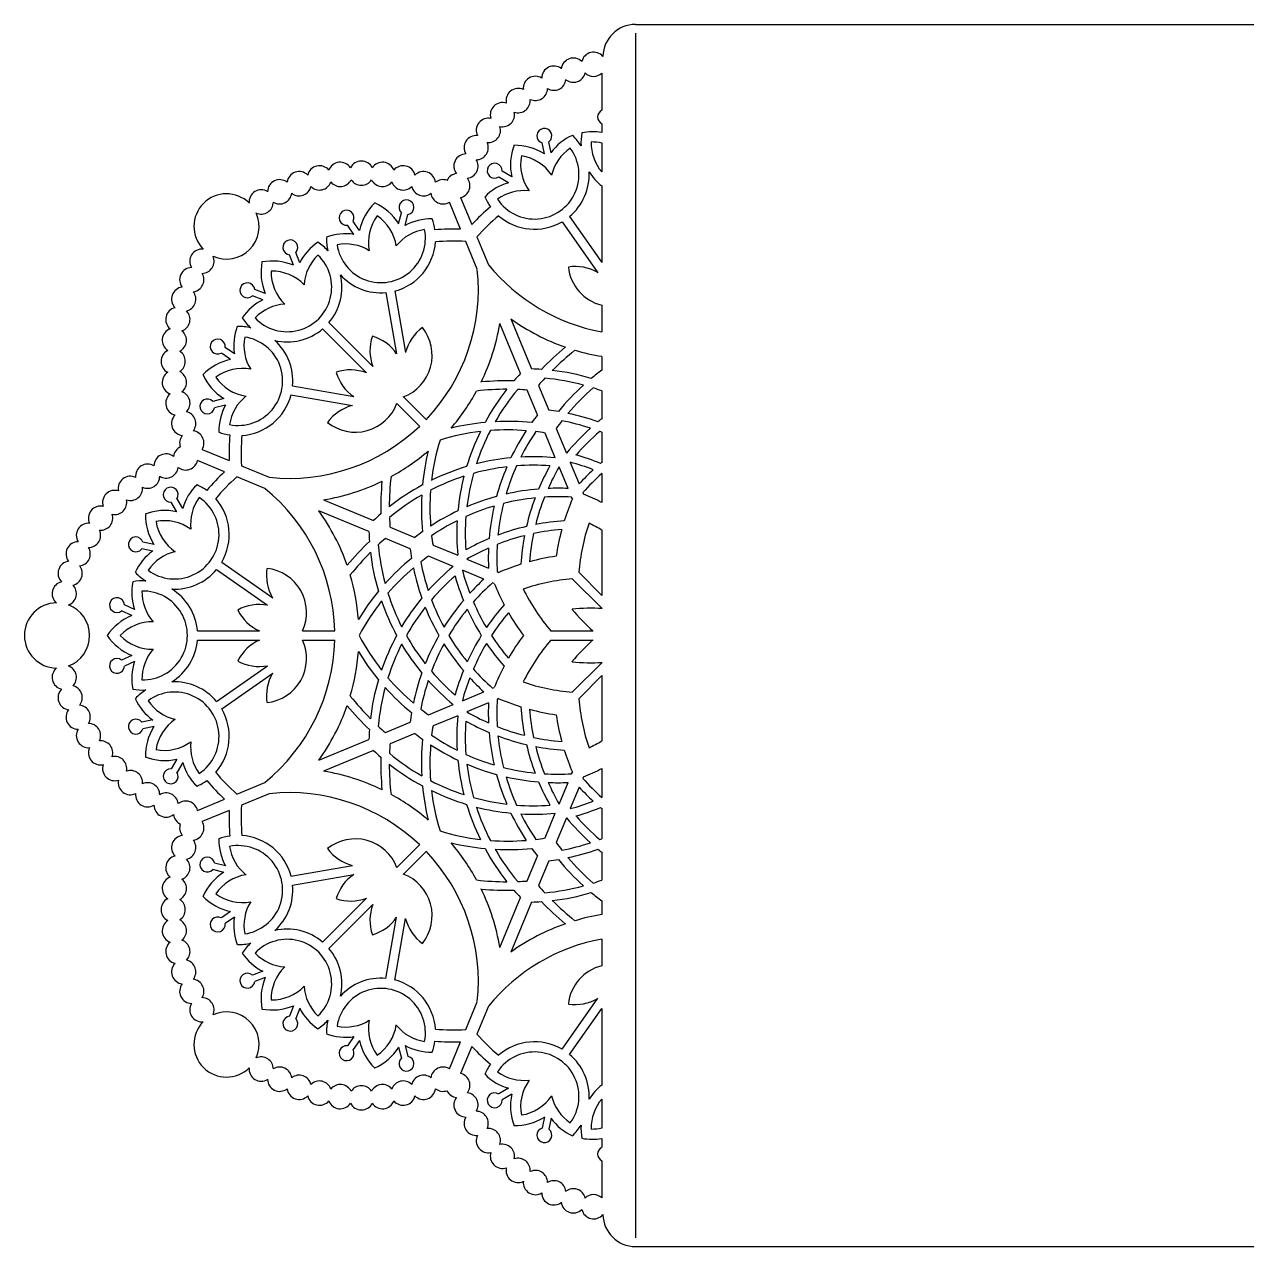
# Model space of a CAD drawing. Extents: x 41 to 331, y -141 to 4.
# Drawn here: x 40.6 to 185.6, y -140.9 to 4.1 of the extents above; entities that cross this region are included whole.
import ezdxf

# ---------------------------------------------------------------- set-up
doc = ezdxf.new("R2010")
doc.units = 0
doc.layers.get('0').update_dxf_attribs({"linetype": 'CONTINUOUS'})

msp = doc.modelspace()

# ---------------------------------------------------------------- linework, layer by layer
for p, q in [((113.1, 4.15), (258.1, 4.15)), ((113.1, 3.11), (113.1, -139.82)), ((109.1, -1.64), (109.1, -6.04)), ((109.1, -7.63), (109.1, -8.69)), ((102.28, -11.22), (102.04, -9.92)), ((103.07, -11.08), (102.83, -9.77)), ((109.1, -9.92), (109.1, -13.35)), ((98.02, -14.63), (96.87, -13.96)), ((98.42, -13.93), (97.28, -13.26)), ((109.1, -15.01), (109.1, -24.09)), ((92.35, -20.14), (91.02, -16.93)), ((92.34, -16.38), (93.67, -19.59)), ((84.99, -19.5), (85.33, -18.21)), ((85.77, -19.7), (86.1, -18.42)), ((105.27, -18.64), (109.1, -24.09)), ((79.68, -20.77), (78.93, -19.67)), ((80.35, -20.31), (79.59, -19.22)), ((104.38, -19.26), (108.63, -25.31)), ((94.32, -24.91), (92.95, -21.61)), ((94.28, -21.06), (95.65, -24.36)), ((72.5, -24.43), (72.04, -23.18)), ((73.26, -24.15), (72.79, -22.9)), ((69.17, -27.76), (67.92, -27.3)), ((84.54, -27.48), (85.81, -34.76)), ((68.89, -28.52), (67.64, -28.05)), ((83.48, -27.67), (84.75, -34.94)), ((109.1, -29.17), (109.1, -32.32)), ((76.72, -31.22), (81.93, -36.43)), ((99.45, -37.28), (96.99, -31.35)), ((98.32, -30.8), (100.77, -36.73)), ((75.96, -31.98), (81.17, -37.19)), ((65.51, -34.94), (64.41, -34.19)), ((65.05, -35.6), (63.96, -34.85)), ((109.1, -35.24), (109.1, -36.88)), ((72.41, -38.74), (79.68, -40.01)), ((101.58, -38.68), (102.8, -41.62)), ((64.24, -40.25), (62.95, -40.59)), ((72.22, -39.8), (79.5, -41.07)), ((85.55, -40.05), (88.25, -42.74)), ((101.47, -42.17), (100.25, -39.23)), ((109.1, -39.33), (109.1, -42.64)), ((64.44, -41.03), (63.16, -41.36)), ((84.79, -40.81), (87.48, -43.51)), ((103.58, -47.27), (102.37, -44.33)), ((103.69, -43.78), (104.91, -46.72)), ((109.1, -44.24), (109.1, -47.81)), ((61.67, -46.27), (64.88, -47.61)), ((64.33, -48.93), (61.12, -47.6)), ((105.36, -47.81), (106.42, -50.36)), ((66.35, -48.21), (69.65, -49.58)), ((105.09, -50.91), (104.03, -48.36)), ((109.1, -49.14), (109.1, -52.58)), ((69.1, -50.91), (65.8, -49.54)), ((59.37, -53.28), (58.7, -52.13)), ((105.61, -52.15), (105.52, -51.94)), ((106.85, -51.39), (106.93, -51.6)), ((58.67, -53.68), (58, -52.53)), ((81.47, -56.03), (75.54, -53.58)), ((76.09, -52.25), (82.02, -54.71)), ((83.97, -55.51), (86.91, -56.73)), ((109.1, -55.86), (109.1, -63.59)), ((55.97, -57.54), (54.66, -57.3)), ((86.36, -58.06), (83.42, -56.84)), ((89.07, -57.63), (92.01, -58.84)), ((55.82, -58.33), (54.51, -58.09)), ((91.46, -60.17), (88.52, -58.95)), ((93.1, -59.29), (95.65, -60.35)), ((63.38, -60.53), (69.43, -64.77)), ((64, -59.64), (70.05, -63.89)), ((95.1, -61.68), (92.55, -60.62)), ((96.68, -60.78), (96.89, -60.87)), ((106.36, -60.86), (109.1, -63.59)), ((96.34, -62.19), (96.13, -62.11)), ((105.6, -61.62), (109.15, -65.17)), ((53.67, -65.27), (52.46, -64.71)), ((53.33, -66), (52.12, -65.44)), ((61.12, -67.82), (68.48, -67.82)), ((73.6, -67.82), (77.42, -67.82)), ((103.03, -67.82), (108.06, -67.82)), ((61.12, -68.89), (68.48, -68.89)), ((73.6, -68.89), (77.42, -68.89)), ((103.03, -68.89), (108.06, -68.89)), ((53.33, -70.71), (52.12, -71.27)), ((53.67, -71.44), (52.46, -72)), ((63.38, -76.18), (69.43, -71.94)), ((105.6, -75.09), (109.15, -71.54)), ((64, -77.07), (70.05, -72.82)), ((106.36, -75.85), (109.1, -73.12)), ((109.1, -73.12), (109.1, -80.85)), ((92.55, -76.09), (95.1, -75.03)), ((96.13, -74.6), (96.34, -74.51)), ((88.52, -77.76), (91.46, -76.54)), ((95.65, -76.36), (93.1, -77.42)), ((96.89, -75.84), (96.68, -75.93)), ((92.01, -77.87), (89.07, -79.08)), ((55.82, -78.38), (54.51, -78.62)), ((55.97, -79.17), (54.66, -79.41)), ((83.42, -79.87), (86.36, -78.65)), ((75.54, -83.13), (81.47, -80.68)), ((86.91, -79.98), (83.97, -81.2)), ((82.02, -82), (76.09, -84.46)), ((58.67, -83.03), (58, -84.17)), ((59.37, -83.43), (58.7, -84.58)), ((105.52, -84.76), (105.61, -84.56)), ((106.93, -85.11), (106.85, -85.32)), ((109.1, -84.13), (109.1, -87.57)), ((65.8, -87.17), (69.1, -85.8)), ((104.03, -88.35), (105.09, -85.79)), ((106.42, -86.35), (105.36, -88.9)), ((61.12, -89.11), (64.33, -87.78)), ((69.65, -87.13), (66.35, -88.5)), ((64.88, -89.1), (61.67, -90.43)), ((102.37, -92.38), (103.58, -89.44)), ((109.1, -88.89), (109.1, -92.46)), ((104.91, -89.99), (103.69, -92.93)), ((84.79, -95.9), (87.48, -93.2)), ((85.55, -96.66), (88.25, -93.97)), ((109.1, -94.07), (109.1, -97.38)), ((64.44, -95.68), (63.16, -95.35)), ((72.22, -96.91), (79.5, -95.64)), ((100.25, -97.48), (101.47, -94.54)), ((102.8, -95.09), (101.58, -98.03)), ((64.24, -96.46), (62.95, -96.12)), ((72.41, -97.97), (79.68, -96.7)), ((75.96, -104.73), (81.17, -99.52)), ((96.99, -105.36), (99.45, -99.43)), ((100.77, -99.98), (98.32, -105.91)), ((109.1, -99.83), (109.1, -101.47)), ((65.05, -101.1), (63.96, -101.86)), ((76.72, -105.49), (81.93, -100.28)), ((65.51, -101.77), (64.41, -102.52)), ((83.48, -109.04), (84.75, -101.77)), ((84.54, -109.23), (85.81, -101.95)), ((109.1, -104.39), (109.1, -107.53)), ((68.89, -108.19), (67.64, -108.66)), ((69.17, -108.95), (67.92, -109.41)), ((104.38, -117.45), (108.63, -111.4)), ((72.5, -112.28), (72.04, -113.53)), ((73.26, -112.56), (72.79, -113.81)), ((92.95, -115.1), (94.32, -111.8)), ((95.65, -112.35), (94.28, -115.65)), ((105.27, -118.07), (109.1, -112.62)), ((109.1, -112.62), (109.1, -121.69)), ((79.68, -115.94), (78.93, -117.04)), ((80.35, -116.4), (79.59, -117.49)), ((84.99, -117.21), (85.33, -118.5)), ((85.77, -117.01), (86.1, -118.29)), ((91.02, -119.78), (92.35, -116.57)), ((93.67, -117.12), (92.34, -120.33)), ((98.02, -122.08), (96.87, -122.75)), ((98.42, -122.78), (97.28, -123.45)), ((109.1, -123.36), (109.1, -126.79)), ((102.28, -125.48), (102.04, -126.79)), ((103.07, -125.63), (102.83, -126.94)), ((109.1, -128.02), (109.1, -129.08)), ((109.1, -130.67), (109.1, -135.06)), ((113.1, -140.85), (258.1, -140.85))]:
    msp.add_line(p, q)
for centre, radius, start, end in [((113.1, 0.28), 3.87, 90, 179.0239), ((105.72, -1.28), 1.44, 45.5185, 173.0529), ((108.13, -0.58), 1.44, 40.0291, 166.6243), ((103.41, -2.23), 1.44, 51.9471, 179.4815), ((101.22, -3.44), 1.44, 58.3757, 185.91), ((103.41, -2.23), 1.44, 238.3757, 353.0529), ((105.72, -1.28), 1.44, 231.9471, 346.6243), ((108.13, -0.58), 1.44, 225.5185, 312.3615), ((99.17, -4.89), 1.44, 64.8043, 192.3386), ((101.22, -3.44), 1.44, 244.8043, 359.4815), ((97.31, -6.56), 1.44, 71.2328, 198.7672), ((99.17, -4.89), 1.44, 251.2328, 5.91), ((95.64, -8.43), 1.44, 77.6614, 205.1957), ((97.31, -6.56), 1.44, 257.6614, 12.3386), ((109.49, -6.83), 0.885, 116.4625, 243.5375), ((95.64, -8.43), 1.44, 264.09, 18.7672), ((102.29, -9.07), 0.885, 307.4905, 253.4068), ((107.95, -15.07), 6.48, 79.8128, 100.8204), ((94.19, -10.47), 1.44, 84.09, 211.6243), ((94.19, -10.47), 1.44, 270.5185, 25.1957), ((108.28, -14.92), 6.48, 114.2568, 143.5934), ((101.12, -13.67), 6.48, 31.6813, 45.8976), ((113.1, -9.92), 6.48, 169.1796, 183.0598), ((113.1, -9.92), 5.27, 178.675, 220.6061), ((107.95, -15.07), 5.27, 77.4433, 91.3251), ((92.98, -12.66), 1.44, 90.5185, 218.0529), ((101.12, -13.67), 5.27, 213.7521, 36.4022), ((104.74, -12.49), 6.48, 159.2568, 192.8505), ((98.78, -16.67), 6.48, 57.3039, 90.8976), ((104.74, -12.49), 5.27, 168.7521, 216.1983), ((98.78, -16.67), 5.27, 33.956, 81.4022), ((108.28, -14.92), 5.27, 123.7521, 166.9412), ((75.6, -14.06), 1.44, 39.09, 166.6243), ((78.07, -13.64), 1.44, 32.6614, 160.1957), ((80.57, -13.5), 1.44, 26.2328, 153.7672), ((83.07, -13.64), 1.44, 19.8043, 147.3386), ((85.53, -14.06), 1.44, 13.3757, 140.91), ((92.98, -12.66), 1.44, 276.9471, 31.6243), ((96.39, -13.21), 0.885, 356.7476, 302.6639), ((70.88, -15.71), 1.44, 51.9471, 179.4815), ((73.19, -14.75), 1.44, 45.5185, 173.0529), ((78.07, -13.64), 1.44, 219.09, 333.7672), ((80.57, -13.5), 1.44, 212.6614, 327.3386), ((83.07, -13.64), 1.44, 206.2328, 320.91), ((87.94, -14.75), 1.44, 6.9471, 134.4815), ((90.25, -15.71), 1.44, 70.8866, 128.0529), ((92.02, -14.98), 1.44, 96.9471, 154.1134), ((92.02, -14.98), 1.44, 283.055, 38.0529), ((101.12, -13.67), 6.48, 309.8526, 3.0598), ((113.1, -9.92), 6.48, 211.6813, 231.8571), ((68.69, -16.92), 1.44, 58.3757, 184.9709), ((70.88, -15.71), 1.44, 238.3757, 353.0529), ((73.19, -14.75), 1.44, 231.9471, 346.6243), ((75.6, -14.06), 1.44, 225.5185, 340.1957), ((85.53, -14.06), 1.44, 199.8043, 314.4815), ((87.94, -14.75), 1.44, 193.3757, 308.0529), ((90.25, -15.71), 1.44, 186.9471, 301.945), ((99.86, -20.84), 6.48, 106.561, 135.8976), ((99.86, -20.84), 5.27, 83.2131, 126.4023), ((64.57, -19.82), 3.87, 45.9761, 224.0239), ((68.69, -16.92), 1.44, 245.416, 359.4815), ((86.67, -21.69), 6.48, 134.1024, 167.6961), ((79.51, -22.94), 6.48, 32.1495, 65.7432), ((85.92, -17.55), 0.885, 282.3361, 228.2524), ((101.12, -13.67), 6.48, 204.2568, 216.1341), ((64.57, -19.82), 3.87, 245.5892, 24.4108), ((78.81, -18.79), 0.885, 331.5932, 277.5095), ((86.67, -21.69), 5.27, 143.5978, 191.044), ((79.51, -22.94), 5.27, 8.8017, 56.2479), ((113.1, -37.8), 26.62, 130.2706, 136.8419), ((113.1, -37.8), 25.19, 130.1425, 138.3306), ((101.12, -13.67), 6.48, 228.8904, 300.3018), ((82.9, -21.22), 5.27, 188.5978, 11.2479), ((88.85, -25.4), 5.27, 98.5977, 141.7869), ((88.85, -25.4), 6.48, 89.1024, 118.439), ((82.9, -21.22), 6.48, 8.8659, 20.7432), ((91.49, -46.75), 26.62, 88.1581, 94.7294), ((72.14, -22.3), 0.885, 317.4133, 263.3296), ((79.05, -27.04), 6.48, 124.1796, 153.5162), ((71.78, -27.04), 6.48, 41.9402, 55.8204), ((78.71, -27.17), 6.48, 81.4066, 110.7432), ((82.9, -21.22), 6.48, 179.1024, 193.3187), ((82.9, -21.22), 6.48, 284.6982, 356.1096), ((91.49, -46.75), 25.19, 86.6694, 94.8575), ((61.66, -23.95), 1.44, 85.0291, 211.6243), ((78.71, -27.17), 5.27, 58.0588, 101.2479), ((61.66, -23.95), 1.44, 270.5185, 24.584), ((71.78, -27.04), 5.27, 223.675, 46.325), ((75.14, -25.25), 6.48, 169.1796, 202.7733), ((69.99, -30.4), 6.48, 67.2267, 100.8204), ((79.05, -27.04), 5.27, 133.6749, 176.864), ((113.1, -10.23), 22.45, 219.0013, 259.7354), ((105.95, -29.84), 5.27, 59.428, 98.9042), ((110.37, -24.06), 5.27, 186.2541, 255.9742), ((60.45, -26.14), 1.44, 90.5185, 218.0529), ((60.45, -26.14), 1.44, 276.9471, 31.6243), ((75.14, -25.25), 5.27, 178.6749, 226.1212), ((69.99, -30.4), 5.27, 43.8789, 91.325), ((71.78, -27.04), 6.48, 319.7754, 13.3187), ((82.9, -21.22), 6.48, 221.9402, 275.1474), ((72, -27.26), 22.45, 316.3763, 5.9987), ((59.49, -28.45), 1.44, 96.9471, 224.4815), ((67.04, -27.4), 0.885, 6.6704, 312.5867), ((59.49, -28.45), 1.44, 283.3757, 38.0529), ((71.78, -34.31), 6.48, 116.4838, 145.8204), ((58.8, -30.86), 1.44, 103.3757, 230.91), ((58.8, -30.86), 1.44, 289.8043, 44.4815), ((71.78, -34.31), 5.27, 93.1359, 136.3251), ((71.91, -33.97), 6.48, 159.2568, 188.5934), ((65.96, -38.16), 6.48, 76.6813, 90.8976), ((71.78, -27.04), 6.48, 214.1796, 228.0598), ((83.7, -35.11), 5.27, 290.5116, 38.7459), ((90.92, -36.07), 5.27, 126.0958, 165.572), ((72, -27.26), 25.32, 334.1916, 350.7046), ((113.1, -10.23), 25.32, 234.2954, 250.8084), ((58.38, -33.33), 1.44, 109.8043, 237.3386), ((58.38, -33.33), 1.44, 296.2328, 50.91), ((63.53, -34.07), 0.885, 352.4905, 298.4068), ((65.96, -38.16), 5.27, 258.7521, 81.4022), ((71.91, -33.97), 5.27, 168.7521, 211.9412), ((71.78, -27.04), 6.48, 256.6813, 310.2246), ((65.96, -38.16), 6.48, 354.8526, 48.0598), ((86.86, -34.56), 5.27, 161.0998, 200.7545), ((80.4, -37.91), 5.27, 34.2736, 73.7499), ((58.24, -35.83), 1.44, 116.2328, 243.7672), ((58.24, -35.83), 1.44, 302.6614, 57.3386), ((125.76, -59.53), 32.94, 129.5976, 136.3357), ((125.76, -59.53), 31.93, 128.4363, 134.8938), ((113.1, -10.23), 25.32, 253.5285, 260.9115), ((66.43, -41.93), 6.48, 102.3039, 135.8976), ((58.38, -38.33), 1.44, 122.6614, 250.1957), ((58.38, -38.33), 1.44, 309.09, 63.7672), ((67.69, -34.76), 6.48, 204.2568, 237.8505), ((66.43, -41.93), 5.27, 78.956, 126.4022), ((67.69, -34.76), 5.27, 213.7521, 261.1983), ((79.3, -42.11), 5.27, 69.2455, 108.9002), ((82.65, -35.66), 5.27, 196.2501, 235.7264), ((119.51, -56.26), 27.62, 136.5808, 138.9978), ((100.01, -64.34), 27.62, 86.0022, 88.4192), ((100.01, -64.34), 27.62, 73.519, 83.3136), ((125.76, -59.53), 28.12, 126.3549, 129.5802), ((97.9, -71.07), 31.93, 90.1062, 96.5637), ((97.9, -71.07), 32.94, 88.6643, 95.4024), ((119.51, -56.26), 27.62, 141.6864, 151.481), ((125.76, -59.53), 31.93, 137.1889, 139.2335), ((100.01, -64.34), 26.61, 74.9219, 84.9816), ((125.76, -59.53), 28.12, 132.037, 140.8877), ((125.76, -59.53), 27.11, 130.7189, 139.7274), ((100.01, -64.34), 26.61, 70.0428, 72.3592), ((58.8, -40.79), 1.44, 129.09, 256.6243), ((58.8, -40.79), 1.44, 315.5185, 70.1957), ((62.29, -41.17), 0.885, 41.7476, 347.6639), ((70.14, -44.11), 5.27, 128.2131, 171.4023), ((65.96, -38.16), 6.48, 273.8904, 345.3018), ((72, -27.26), 25.32, 319.3313, 331.4715), ((119.51, -56.26), 26.61, 140.0184, 150.0781), ((97.9, -71.07), 31.93, 85.7665, 87.8111), ((59.49, -43.2), 1.44, 321.9471, 76.6243), ((70.14, -44.11), 6.48, 151.561, 180.8976), ((79.85, -38.96), 5.27, 231.2541, 339.4884), ((80.81, -46.17), 5.27, 104.428, 143.9042), ((99.42, -69.03), 27.62, 80.5631, 82.9632), ((99.42, -69.03), 27.62, 70.4852, 78.1742), ((59.49, -43.2), 1.44, 135.5185, 263.0529), ((97.9, -71.07), 28.12, 95.4198, 103.7651), ((97.9, -71.07), 28.12, 84.1123, 92.963), ((123.25, -59.16), 27.62, 142.0368, 144.4369), ((125.76, -59.53), 27.11, 142.1319, 144.4889), ((99.42, -69.03), 26.61, 71.7372, 79.2958), ((126.18, -64.34), 27.62, 128.2114, 129.4155), ((60.45, -45.51), 1.44, 141.9471, 199.1134), ((60.45, -45.51), 1.44, 328.055, 83.0529), ((65.96, -38.16), 6.48, 249.2568, 261.1341), ((91.49, -46.75), 26.62, 175.2706, 181.8419), ((91.49, -46.75), 25.19, 175.1425, 183.3306), ((72, -27.26), 22.45, 264.0013, 313.6237), ((97.9, -71.07), 27.11, 96.7953, 107.1435), ((119.51, -56.26), 27.62, 153.9815, 163.2762), ((119.51, -56.26), 26.61, 152.6408, 161.9008), ((97.9, -71.07), 27.11, 85.2726, 94.2811), ((123.25, -59.16), 27.62, 146.8258, 154.5148), ((123.25, -59.16), 26.61, 145.7042, 153.2628), ((97.9, -71.07), 27.11, 80.5111, 82.8681), ((126.18, -64.34), 27.62, 131.8386, 140.3592), ((126.18, -64.34), 26.61, 130.6474, 139.1925), ((99.42, -69.03), 26.61, 68.6737, 69.2533), ((59.72, -47.28), 1.44, 115.8866, 173.0529), ((115.81, -53.16), 27.11, 162.8565, 173.2047), ((57.4, -48.24), 1.44, 51.9471, 179.4815), ((59.72, -47.28), 1.44, 231.9471, 346.945), ((72, -27.26), 25.32, 298.5285, 310.6687), ((115.81, -53.16), 28.12, 166.2349, 174.5802), ((101, -74.76), 27.62, 95.5845, 104.2371), ((101, -74.76), 27.62, 84.6408, 93.1614), ((98.53, -73.52), 26.61, 68.9468, 75.1324), ((98.53, -73.52), 27.62, 67.8625, 74.2366), ((126.77, -69.03), 27.62, 129.8001, 130.2185), ((55.21, -49.45), 1.44, 58.3757, 185.91), ((57.4, -48.24), 1.44, 238.3757, 353.0529), ((82.54, -68.35), 26.62, 133.1581, 139.7294), ((101, -74.76), 27.62, 106.7238, 116.0185), ((119.51, -56.26), 26.61, 164.4484, 173.1635), ((101, -74.76), 26.61, 96.8365, 105.5516), ((123.25, -59.16), 27.62, 156.9379, 164.6874), ((123.25, -59.16), 26.61, 155.7467, 163.4578), ((101, -74.76), 26.61, 85.8075, 94.3526), ((127.05, -61.71), 27.62, 150.7634, 157.1375), ((127.05, -61.71), 26.61, 149.8676, 156.0532), ((126.77, -69.03), 27.62, 132.5624, 137.4706), ((126.77, -69.03), 26.61, 131.6303, 138.4839), ((53.17, -50.9), 1.44, 64.8043, 192.3386), ((53.17, -50.9), 1.44, 251.2328, 5.91), ((55.21, -49.45), 1.44, 244.8043, 359.4815), ((65.58, -55.12), 6.48, 134.1024, 163.439), ((58.41, -56.38), 6.48, 53.8659, 65.7432), ((82.54, -68.35), 25.19, 131.6694, 139.8575), ((72, -27.26), 25.32, 279.2954, 295.8084), ((115.81, -53.16), 32.94, 174.5976, 181.3357), ((115.81, -53.16), 31.93, 173.4363, 179.8938), ((101, -74.76), 27.62, 118.519, 128.3136), ((101, -74.76), 26.61, 108.0992, 117.3592), ((119.51, -56.26), 27.62, 165.7629, 174.4155), ((51.3, -52.57), 1.44, 71.2328, 198.7672), ((58.41, -56.38), 5.27, 233.5978, 56.2479), ((57.95, -51.65), 0.885, 327.3361, 273.2524), ((65.58, -55.12), 5.27, 143.5977, 186.7869), ((58.41, -56.38), 6.48, 329.6982, 41.1096), ((54.97, -68.35), 22.45, 1.3763, 50.9987), ((101, -74.76), 26.61, 119.9219, 129.9816), ((115.81, -53.16), 28.12, 177.037, 185.8877), ((115.81, -53.16), 27.11, 175.7189, 184.7274), ((103.9, -78.5), 27.62, 105.3126, 113.0621), ((103.9, -78.5), 26.61, 95.8658, 104.0694), ((103.9, -78.5), 27.62, 94.7815, 102.9006), ((127.05, -61.71), 27.62, 159.4813, 166.821), ((127.05, -61.71), 26.61, 158.4581, 165.7969), ((103.9, -78.5), 26.61, 86.5161, 93.4609), ((103.9, -78.5), 27.62, 87.5294, 92.4376), ((131.01, -62.98), 27.62, 156.9199, 162.6611), ((96.63, -77.22), 27.62, 63.1575, 68.0801), ((49.63, -54.43), 1.44, 77.6614, 205.1957), ((51.3, -52.57), 1.44, 257.6614, 12.3386), ((57.23, -60), 6.48, 77.1495, 110.7432), ((54.97, -68.35), 25.32, 19.1916, 35.7046), ((103.9, -78.5), 27.62, 115.4852, 123.1742), ((103.9, -78.5), 26.61, 106.5422, 114.2533), ((123.25, -59.16), 27.62, 167.0994, 175.2185), ((123.25, -59.16), 26.61, 165.9306, 174.1342), ((48.19, -56.47), 1.44, 84.09, 211.6243), ((49.63, -54.43), 1.44, 264.09, 18.7672), ((61.42, -54.04), 6.48, 179.1024, 212.6961), ((57.23, -60), 5.27, 53.8017, 101.2479), ((61.42, -54.04), 5.27, 188.5978, 236.044), ((101, -74.76), 27.62, 131.0022, 133.4192), ((115.81, -53.16), 31.93, 182.1889, 184.2335), ((103.9, -78.5), 26.61, 116.7372, 124.2958), ((119.51, -56.26), 27.62, 176.8386, 185.3592), ((119.51, -56.26), 26.61, 175.6474, 184.1925), ((106.45, -82.31), 27.62, 93.7452, 100.8614), ((131.01, -62.98), 24.74, 161.2816, 175.0836), ((96.63, -77.22), 24.74, 59.7337, 63.7184), ((48.19, -56.47), 1.44, 270.5185, 25.1957), ((109.08, -55.27), 27.62, 181.5808, 183.9978), ((103.9, -78.5), 27.62, 125.5631, 127.9632), ((115.81, -53.16), 27.11, 187.1319, 189.4889), ((106.45, -82.31), 26.61, 104.2031, 111.5419), ((106.45, -82.31), 27.62, 103.179, 110.5187), ((127.05, -61.71), 27.62, 169.1386, 176.2548), ((127.05, -61.71), 26.61, 168.1758, 175.4653), ((106.45, -82.31), 26.61, 94.5347, 101.8242), ((131.01, -62.98), 27.62, 164.8884, 171.6112), ((46.97, -58.67), 1.44, 90.5185, 218.0529), ((46.97, -58.67), 1.44, 276.9471, 31.6243), ((53.81, -57.55), 0.885, 16.5932, 322.5095), ((104.27, -81.02), 32.94, 133.6643, 140.4024), ((104.27, -81.02), 31.93, 130.7665, 132.8111), ((109.08, -55.27), 26.61, 185.0184, 195.0781), ((106.45, -82.31), 27.62, 112.8625, 119.2366), ((106.45, -82.31), 26.61, 113.9468, 120.1324), ((123.25, -59.16), 27.62, 177.5624, 182.4706), ((123.25, -59.16), 26.61, 176.5391, 183.4839), ((59.66, -63.54), 6.48, 126.4066, 155.7432), ((59.66, -63.54), 5.27, 103.0588, 146.2479), ((104.27, -81.02), 31.93, 135.1062, 141.5637), ((109.08, -55.27), 27.62, 186.6864, 196.481), ((104.27, -81.02), 28.12, 129.1123, 137.963), ((113.77, -54.68), 27.62, 187.0368, 189.4369), ((104.27, -81.02), 27.11, 125.5111, 127.8681), ((107.72, -86.27), 27.62, 98.3888, 105.1116), ((46.02, -60.98), 1.44, 96.9471, 224.4815), ((46.02, -60.98), 1.44, 283.3757, 38.0529), ((58.41, -56.38), 6.48, 224.1024, 238.3187), ((58.41, -56.38), 6.48, 266.9402, 320.1474), ((74.58, -61.21), 5.27, 171.0958, 210.572), ((68.8, -65.63), 5.27, 335.5116, 83.7459), ((104.27, -81.02), 27.11, 130.2726, 139.2811), ((113.77, -54.68), 27.62, 191.8258, 199.5148), ((113.77, -54.68), 26.61, 190.7042, 198.2628), ((109.08, -81.44), 27.62, 129.6408, 138.1614), ((118.27, -53.79), 26.61, 194.8676, 201.0532), ((107.72, -86.27), 27.62, 107.3389, 113.0801), ((45.32, -63.39), 1.44, 103.3757, 229.9709), ((59.81, -63.21), 6.48, 169.1796, 198.5162), ((54.66, -68.35), 6.48, 86.9402, 100.8204), ((54.97, -68.35), 25.32, 4.3313, 16.4715), ((109.08, -81.44), 26.61, 130.8075, 139.3526), ((118.27, -53.79), 27.62, 195.7634, 202.1375), ((113.77, -82.03), 27.62, 132.5294, 137.4376), ((113.77, -82.03), 26.61, 131.5161, 138.4609), ((121.96, -51.88), 27.62, 201.9199, 207.6611), ((107.72, -86.27), 24.74, 94.9164, 108.7184), ((45.32, -63.39), 1.44, 290.416, 44.4815), ((59.81, -63.21), 5.27, 178.6749, 221.864), ((54.66, -68.35), 5.27, 268.675, 91.325), ((54.66, -68.35), 6.48, 4.7754, 58.3187), ((104.27, -81.02), 28.12, 140.4198, 148.7651), ((109.08, -55.27), 26.61, 197.6408, 206.9008), ((121.96, -51.88), 24.74, 206.2816, 220.0836), ((44.46, -68.35), 3.87, 90.9761, 269.0239), ((44.46, -68.35), 3.87, 290.5892, 69.4108), ((51.57, -64.75), 0.885, 2.4133, 308.3296), ((68.45, -69.95), 5.27, 79.2736, 118.7499), ((104.27, -81.02), 27.11, 141.7953, 152.1435), ((109.08, -55.27), 27.62, 198.9815, 208.2762), ((109.08, -81.44), 27.62, 140.5845, 149.2371), ((109.08, -81.44), 26.61, 141.8365, 150.5516), ((113.77, -54.68), 27.62, 201.9379, 209.6874), ((113.77, -54.68), 26.61, 200.7467, 208.4578), ((113.77, -82.03), 27.62, 139.7815, 147.9006), ((113.77, -82.03), 26.61, 140.8658, 149.0694), ((118.27, -53.79), 27.62, 204.4813, 211.821), ((118.27, -53.79), 26.61, 203.4581, 210.7969), ((118.27, -82.92), 27.62, 138.7452, 145.8614), ((107.72, -86.27), 21.15, 86.1181, 95.85), ((121.96, -51.88), 21.15, 219.15, 228.8819), ((55.78, -71.99), 6.48, 112.2267, 145.8204), ((70.64, -63.01), 5.27, 206.0998, 245.7545), ((118.27, -82.92), 26.61, 139.5347, 146.8242), ((121.96, -51.88), 27.62, 209.8884, 216.6112), ((55.78, -71.99), 5.27, 88.8789, 136.325), ((55.78, -64.72), 6.48, 214.1796, 247.7733), ((55.78, -64.72), 5.27, 223.6749, 271.1212), ((54.66, -68.35), 6.48, 301.6813, 355.2246), ((70.64, -73.7), 5.27, 114.2455, 153.9002), ((54.97, -68.35), 22.45, 309.0013, 358.6237), ((68.8, -71.08), 5.27, 276.2541, 24.4884), ((104.27, -55.69), 27.11, 207.8565, 218.2047), ((109.08, -81.44), 27.62, 151.7238, 161.0185), ((109.08, -81.44), 26.61, 153.0992, 162.3592), ((109.08, -55.27), 27.62, 210.7629, 219.4155), ((109.08, -55.27), 26.61, 209.4484, 218.1635), ((113.77, -82.03), 27.62, 150.3126, 158.0621), ((113.77, -82.03), 26.61, 151.5422, 159.2533), ((113.77, -54.68), 27.62, 212.0994, 220.2185), ((113.77, -54.68), 26.61, 210.9306, 219.1342), ((118.27, -82.92), 27.62, 148.179, 155.5187), ((118.27, -82.92), 26.61, 149.2031, 156.5419), ((118.27, -53.79), 27.62, 214.1386, 221.2548), ((118.27, -53.79), 26.61, 213.1758, 220.4653), ((121.96, -84.82), 27.62, 143.3888, 150.1116), ((121.96, -84.82), 24.74, 139.9164, 153.7184), ((121.96, -84.82), 21.15, 131.1181, 140.85), ((59.81, -73.5), 5.27, 138.1359, 181.3251), ((54.97, -68.35), 25.32, 343.5285, 355.6687), ((104.27, -55.69), 28.12, 211.2349, 219.5802), ((45.32, -73.32), 1.44, 130.0291, 256.6243), ((45.32, -73.32), 1.44, 315.5185, 69.584), ((51.57, -71.96), 0.885, 51.6704, 357.5867), ((59.81, -73.5), 6.48, 161.4838, 190.8204), ((68.45, -66.76), 5.27, 241.2501, 280.7264), ((113.77, -54.68), 26.61, 221.5391, 228.4839), ((121.96, -84.82), 27.62, 152.3389, 158.0801), ((107.72, -50.44), 21.15, 264.15, 273.8819), ((58.41, -80.33), 6.48, 39.8526, 93.0598), ((74.58, -75.5), 5.27, 149.428, 188.9042), ((109.08, -81.44), 27.62, 163.519, 173.3136), ((104.27, -55.69), 27.11, 220.7189, 229.7274), ((113.77, -82.03), 27.62, 160.4852, 168.1742), ((113.77, -82.03), 26.61, 161.7372, 169.2958), ((109.08, -55.27), 27.62, 221.8386, 230.3592), ((109.08, -55.27), 26.61, 220.6474, 229.1925), ((118.27, -82.92), 27.62, 157.8625, 164.2366), ((118.27, -82.92), 26.61, 158.9468, 165.1324), ((113.77, -54.68), 27.62, 222.5624, 227.4706), ((107.72, -50.44), 24.74, 251.2816, 265.0836), ((46.02, -75.73), 1.44, 135.5185, 263.0529), ((46.02, -75.73), 1.44, 321.9471, 76.6243), ((54.66, -68.35), 6.48, 259.1796, 273.0598), ((58.41, -80.33), 6.48, 121.6813, 135.8976), ((58.41, -80.33), 5.27, 303.7521, 126.4022), ((109.08, -81.44), 26.61, 164.9219, 174.9816), ((104.27, -55.69), 28.12, 222.037, 230.8877), ((46.97, -78.04), 1.44, 328.3757, 83.0529), ((59.66, -73.17), 6.48, 204.2568, 233.5934), ((59.66, -73.17), 5.27, 213.7521, 256.9412), ((54.97, -68.35), 25.32, 324.2954, 340.8084), ((104.27, -55.69), 32.94, 219.5976, 226.3357), ((104.27, -55.69), 31.93, 218.4363, 224.8938), ((123.25, -77.55), 27.62, 177.5294, 182.4376), ((123.25, -77.55), 26.61, 176.5161, 183.4609), ((107.72, -50.44), 27.62, 246.9199, 252.6611), ((127.05, -74.99), 27.62, 183.7452, 190.8614), ((131.01, -73.73), 24.74, 184.9164, 198.7184), ((46.97, -78.04), 1.44, 141.9471, 269.4815), ((53.81, -79.16), 0.885, 37.4905, 343.4068), ((61.42, -82.67), 5.27, 123.956, 171.4022), ((58.41, -80.33), 6.48, 318.8904, 30.3018), ((113.77, -82.03), 27.62, 170.5631, 172.9632), ((104.27, -55.69), 27.11, 232.1319, 234.4889), ((119.51, -80.45), 27.62, 174.6408, 183.1614), ((106.45, -54.4), 26.61, 239.8676, 246.0532), ((107.72, -50.44), 27.62, 254.8884, 261.6112), ((127.05, -74.99), 26.61, 184.5347, 191.8242), ((131.01, -73.73), 27.62, 188.3888, 195.1116), ((48.19, -80.23), 1.44, 148.3757, 275.91), ((48.19, -80.23), 1.44, 334.8043, 89.4815), ((61.42, -82.67), 6.48, 147.3039, 180.8976), ((109.08, -81.44), 27.62, 176.0022, 178.4192), ((104.27, -55.69), 31.93, 227.1889, 229.2335), ((115.81, -83.55), 27.11, 170.5111, 172.8681), ((119.51, -80.45), 26.61, 175.8075, 184.3526), ((106.45, -54.4), 27.62, 240.7634, 247.1375), ((106.45, -54.4), 26.61, 248.4581, 255.7969), ((49.63, -82.28), 1.44, 341.2328, 95.91), ((57.23, -76.71), 5.27, 258.7521, 306.1983), ((65.58, -81.59), 5.27, 173.2131, 216.4023), ((115.81, -83.55), 31.93, 175.7665, 177.8111), ((103.9, -58.2), 27.62, 232.0368, 234.4369), ((115.81, -83.55), 28.12, 174.1123, 182.963), ((103.9, -58.2), 26.61, 235.7042, 243.2628), ((123.25, -77.55), 27.62, 184.7815, 192.9006), ((123.25, -77.55), 26.61, 185.8658, 194.0694), ((106.45, -54.4), 27.62, 249.4813, 256.821), ((106.45, -54.4), 26.61, 258.1758, 265.4653), ((96.63, -59.49), 24.74, 296.2816, 300.2663), ((49.63, -82.28), 1.44, 154.8043, 282.3386), ((101, -61.94), 27.62, 226.5808, 228.9978), ((101, -61.94), 26.61, 230.0184, 240.0781), ((115.81, -83.55), 27.11, 175.2726, 184.2811), ((103.9, -58.2), 27.62, 236.8258, 244.5148), ((103.9, -58.2), 26.61, 245.7467, 253.4578), ((127.05, -74.99), 27.62, 193.179, 200.5187), ((127.05, -74.99), 26.61, 194.2031, 201.5419), ((106.45, -54.4), 27.62, 259.1386, 266.2548), ((131.01, -73.73), 27.62, 197.3389, 203.0801), ((51.3, -84.14), 1.44, 161.2328, 288.7672), ((51.3, -84.14), 1.44, 347.6614, 102.3386), ((57.23, -76.71), 6.48, 249.2568, 282.8505), ((65.58, -81.59), 6.48, 196.561, 225.8976), ((115.81, -83.55), 32.94, 178.6643, 185.4024), ((101, -61.94), 27.62, 231.6864, 241.481), ((115.81, -83.55), 31.93, 180.1062, 186.5637), ((119.51, -80.45), 27.62, 185.5845, 194.2371), ((103.9, -58.2), 27.62, 246.9379, 254.6874), ((119.51, -80.45), 26.61, 186.8365, 195.5516), ((103.9, -58.2), 26.61, 255.9306, 264.1342), ((53.17, -85.81), 1.44, 167.6614, 295.1957), ((53.17, -85.81), 1.44, 354.09, 108.7672), ((57.95, -85.06), 0.885, 86.7476, 32.6639), ((82.54, -68.35), 25.19, 220.1425, 228.3306), ((72, -109.45), 25.32, 64.1916, 80.7046), ((123.25, -77.55), 27.62, 195.3126, 203.0621), ((123.25, -77.55), 26.61, 196.5422, 204.2533), ((103.9, -58.2), 27.62, 257.0994, 265.2185), ((103.9, -58.2), 26.61, 266.5391, 273.4839), ((126.77, -67.68), 26.61, 221.5161, 228.3697), ((96.63, -59.49), 27.62, 291.9199, 296.8425), ((55.21, -87.26), 1.44, 0.5185, 115.1957), ((58.41, -80.33), 6.48, 294.2568, 306.1341), ((82.54, -68.35), 26.62, 220.2706, 226.8419), ((115.81, -83.55), 28.12, 185.4198, 193.7651), ((101, -61.94), 26.61, 242.6408, 251.9008), ((101, -61.94), 27.62, 243.9815, 253.2762), ((115.81, -83.55), 27.11, 186.7953, 197.1435), ((127.05, -74.99), 27.62, 202.8625, 209.2366), ((103.9, -58.2), 27.62, 267.5624, 272.4706), ((127.05, -74.99), 26.61, 203.9468, 210.1324), ((126.77, -67.68), 27.62, 222.5294, 227.4376), ((55.21, -87.26), 1.44, 174.09, 301.6243), ((57.4, -88.47), 1.44, 6.9471, 121.6243), ((59.72, -89.43), 1.44, 13.055, 128.0529), ((72, -109.45), 22.45, 46.3763, 95.9987), ((72, -109.45), 25.32, 49.3313, 61.4715), ((119.51, -80.45), 27.62, 196.7238, 206.0185), ((101, -61.94), 26.61, 254.4484, 263.1635), ((98.53, -63.18), 26.61, 284.8676, 291.0532), ((57.4, -88.47), 1.44, 180.5185, 308.0529), ((59.72, -89.43), 1.44, 186.9471, 244.1134), ((91.49, -89.96), 26.62, 178.1581, 184.7294), ((91.49, -89.96), 25.19, 176.6694, 184.8575), ((101, -61.94), 27.62, 255.7629, 264.4155), ((119.51, -80.45), 26.61, 198.0992, 207.3592), ((123.25, -77.55), 27.62, 205.4852, 213.1742), ((101, -61.94), 26.61, 265.6474, 274.1925), ((101, -61.94), 27.62, 266.8386, 275.3592), ((123.25, -77.55), 26.61, 206.7372, 214.2958), ((98.53, -63.18), 27.62, 285.7634, 292.1375), ((126.18, -72.37), 26.61, 220.8075, 229.3526), ((126.77, -67.68), 27.62, 229.7815, 230.1999), ((60.45, -91.2), 1.44, 160.8866, 218.0529), ((60.45, -91.2), 1.44, 276.9471, 31.945), ((126.18, -72.37), 27.62, 219.6408, 228.1614), ((59.49, -93.51), 1.44, 96.9471, 224.4815), ((59.49, -93.51), 1.44, 283.3757, 38.0529), ((65.96, -98.55), 6.48, 98.8659, 110.7432), ((70.14, -92.6), 6.48, 179.1024, 208.439), ((65.96, -98.55), 6.48, 14.6982, 86.1096), ((79.85, -97.75), 5.27, 20.5116, 128.7459), ((97.9, -65.64), 27.11, 252.8565, 263.2047), ((97.9, -65.64), 27.11, 265.7189, 274.7274), ((97.9, -65.64), 27.11, 277.1319, 279.4889), ((99.42, -67.68), 26.61, 290.7467, 291.3263), ((65.96, -98.55), 5.27, 278.5978, 101.2479), ((70.14, -92.6), 5.27, 188.5977, 231.7869), ((80.81, -90.53), 5.27, 216.0958, 255.572), ((72, -109.45), 22.45, 354.0013, 43.6237), ((97.9, -65.64), 28.12, 256.2349, 264.5802), ((72, -109.45), 25.32, 28.5285, 40.6687), ((119.51, -80.45), 27.62, 208.519, 218.3136), ((97.9, -65.64), 28.12, 267.037, 275.8877), ((119.51, -80.45), 26.61, 209.9219, 219.9816), ((123.25, -77.55), 27.62, 215.5631, 217.9632), ((125.76, -77.18), 27.11, 215.5111, 217.8681), ((99.42, -67.68), 26.61, 280.7042, 288.2628), ((99.42, -67.68), 27.62, 281.8258, 289.5148), ((126.18, -72.37), 27.62, 230.5845, 231.7886), ((58.8, -95.91), 1.44, 103.3757, 230.91), ((58.8, -95.91), 1.44, 289.8043, 44.4815), ((62.29, -95.53), 0.885, 12.3361, 318.2524), ((99.42, -67.68), 27.62, 277.0368, 279.4369), ((125.76, -77.18), 28.12, 219.1123, 227.963), ((125.76, -77.18), 27.11, 220.2726, 229.2811), ((58.38, -98.38), 1.44, 109.8043, 237.3386), ((67.69, -101.94), 6.48, 122.1495, 155.7432), ((67.69, -101.94), 5.27, 98.8017, 146.2479), ((82.65, -101.05), 5.27, 124.2736, 163.7499), ((83.7, -101.6), 5.27, 321.2541, 69.4884), ((58.38, -98.38), 1.44, 296.2328, 50.91), ((65.96, -98.55), 6.48, 311.9402, 5.1474), ((97.9, -65.64), 31.93, 263.4363, 269.8938), ((97.9, -65.64), 32.94, 264.5976, 271.3357), ((72, -109.45), 25.32, 9.2954, 25.8084), ((119.51, -80.45), 27.62, 221.0022, 223.4192), ((97.9, -65.64), 31.93, 272.1889, 274.2335), ((125.76, -77.18), 31.93, 220.7665, 222.8111), ((100.01, -72.37), 26.61, 275.0184, 285.0781), ((100.01, -72.37), 26.61, 287.6408, 289.9572), ((58.24, -100.88), 1.44, 116.2328, 243.7672), ((58.24, -100.88), 1.44, 302.6614, 57.3386), ((66.43, -94.78), 6.48, 224.1024, 257.6961), ((66.43, -94.78), 5.27, 233.5978, 281.044), ((71.91, -102.74), 5.27, 148.0588, 191.2479), ((79.3, -94.59), 5.27, 251.0998, 290.7545), ((100.01, -72.37), 27.62, 271.5808, 273.9978), ((125.76, -77.18), 32.94, 223.6643, 230.4024), ((100.01, -72.37), 27.62, 276.6864, 286.481), ((125.76, -77.18), 31.93, 225.1062, 231.5637), ((125.76, -77.18), 28.12, 230.4198, 233.6451), ((86.86, -102.15), 5.27, 159.2455, 198.9002), ((113.1, -126.47), 25.32, 99.0885, 106.4715), ((58.38, -103.38), 1.44, 122.6614, 250.1957), ((58.38, -103.38), 1.44, 309.09, 63.7672), ((63.53, -102.64), 0.885, 61.5932, 7.5095), ((71.91, -102.74), 6.48, 171.4066, 200.7432), ((80.4, -98.8), 5.27, 286.2501, 325.7264), ((90.92, -100.64), 5.27, 194.428, 233.9042), ((113.1, -126.47), 25.32, 109.1916, 125.7046), ((71.78, -109.67), 6.48, 49.7754, 103.3187), ((113.1, -126.47), 22.45, 100.2646, 140.9987), ((58.8, -105.85), 1.44, 129.09, 256.6243), ((58.8, -105.85), 1.44, 315.5185, 70.1957), ((65.96, -98.55), 6.48, 269.1024, 283.3187), ((71.78, -109.67), 6.48, 131.9402, 145.8204), ((71.78, -109.67), 5.27, 313.675, 136.325), ((71.78, -109.67), 6.48, 346.6813, 40.2246), ((59.49, -108.26), 1.44, 135.5185, 263.0529), ((59.49, -108.26), 1.44, 321.9471, 76.6243), ((71.78, -102.4), 6.48, 214.1796, 243.5162), ((71.78, -102.4), 5.27, 223.6749, 266.864), ((67.04, -109.31), 0.885, 47.4133, 353.3296), ((75.14, -111.45), 5.27, 133.8789, 181.325), ((110.37, -112.65), 5.27, 104.0259, 173.7459), ((60.45, -110.57), 1.44, 141.9471, 269.4815), ((60.45, -110.57), 1.44, 328.3757, 83.0529), ((75.14, -111.45), 6.48, 157.2267, 190.8204), ((69.99, -106.31), 5.27, 268.6749, 316.1212), ((79.05, -109.67), 5.27, 183.1359, 226.3251), ((82.9, -115.49), 6.48, 84.8526, 138.0598), ((82.9, -115.49), 6.48, 3.8904, 75.3018), ((61.66, -112.76), 1.44, 335.416, 89.4815), ((82.9, -115.49), 5.27, 348.7521, 171.4022), ((105.95, -106.87), 5.27, 261.0958, 300.572), ((61.66, -112.76), 1.44, 148.3757, 274.9709), ((64.57, -116.88), 3.87, 335.5892, 114.4108), ((69.99, -106.31), 6.48, 259.1796, 292.7733), ((79.05, -109.67), 6.48, 206.4838, 235.8204), ((64.57, -116.88), 3.87, 135.9761, 314.0239), ((72.14, -114.41), 0.885, 96.6704, 42.5867), ((71.78, -109.67), 6.48, 304.1796, 318.0598), ((82.9, -115.49), 6.48, 166.6813, 180.8976), ((78.71, -109.54), 5.27, 258.7521, 301.9412), ((86.67, -115.02), 5.27, 168.956, 216.4022), ((78.71, -109.54), 6.48, 249.2568, 278.5934), ((79.51, -113.76), 5.27, 303.7521, 351.1983), ((88.85, -111.31), 5.27, 218.2131, 261.4023), ((91.49, -89.96), 25.19, 265.1425, 273.3306), ((113.1, -98.91), 25.19, 221.6694, 229.8575), ((78.81, -117.91), 0.885, 82.4905, 28.4068), ((86.67, -115.02), 6.48, 192.3039, 225.8976), ((79.51, -113.76), 6.48, 294.2568, 327.8505), ((88.85, -111.31), 6.48, 241.561, 270.8976), ((82.9, -115.49), 6.48, 339.2568, 351.1341), ((91.49, -89.96), 26.62, 265.2706, 271.8419), ((113.1, -98.91), 26.62, 223.1581, 229.7294), ((101.12, -123.04), 6.48, 59.6982, 131.1096), ((68.69, -119.79), 1.44, 0.5185, 114.584), ((85.92, -119.16), 0.885, 131.7476, 77.6639), ((101.12, -123.04), 5.27, 323.5978, 146.2479), ((101.12, -123.04), 6.48, 356.9402, 50.1474), ((68.69, -119.79), 1.44, 175.0291, 301.6243), ((70.88, -121), 1.44, 6.9471, 121.6243), ((90.25, -121), 1.44, 58.055, 173.0529), ((92.02, -121.73), 1.44, 321.9471, 76.945), ((101.12, -123.04), 6.48, 143.8659, 155.7432), ((99.86, -115.87), 5.27, 233.5977, 276.7869), ((70.88, -121), 1.44, 180.5185, 308.0529), ((73.19, -121.96), 1.44, 13.3757, 128.0529), ((75.6, -122.65), 1.44, 19.8043, 134.4815), ((78.07, -123.07), 1.44, 26.2328, 140.91), ((80.57, -123.21), 1.44, 32.6614, 147.3386), ((83.07, -123.07), 1.44, 39.09, 153.7672), ((85.53, -122.65), 1.44, 45.5185, 160.1957), ((87.94, -121.96), 1.44, 51.9471, 166.6243), ((99.86, -115.87), 6.48, 224.1024, 253.439), ((104.74, -124.22), 5.27, 143.8017, 191.2479), ((113.1, -126.79), 6.48, 128.143, 148.3187), ((73.19, -121.96), 1.44, 186.9471, 314.4815), ((75.6, -122.65), 1.44, 193.3757, 320.91), ((85.53, -122.65), 1.44, 219.09, 346.6243), ((87.94, -121.96), 1.44, 225.5185, 353.0529), ((90.25, -121), 1.44, 231.9471, 289.1134), ((92.02, -121.73), 1.44, 205.8866, 263.0529), ((92.98, -124.05), 1.44, 141.9471, 269.4815), ((92.98, -124.05), 1.44, 328.3757, 83.0529), ((96.39, -123.5), 0.885, 57.3361, 3.2524), ((104.74, -124.22), 6.48, 167.1495, 200.7432), ((98.78, -120.03), 5.27, 278.5978, 326.044), ((108.28, -121.79), 5.27, 193.0588, 236.2479), ((78.07, -123.07), 1.44, 199.8043, 327.3386), ((80.57, -123.21), 1.44, 206.2328, 333.7672), ((83.07, -123.07), 1.44, 212.6614, 340.1957), ((113.1, -126.79), 5.27, 139.3939, 181.325), ((94.19, -126.24), 1.44, 148.3757, 275.91), ((94.19, -126.24), 1.44, 334.8043, 89.4815), ((98.78, -120.03), 6.48, 269.1024, 302.6961), ((108.28, -121.79), 6.48, 216.4066, 245.7432), ((95.64, -128.28), 1.44, 341.2328, 95.91), ((102.29, -127.64), 0.885, 106.5932, 52.5095), ((101.12, -123.04), 6.48, 314.1024, 328.3187), ((113.1, -126.79), 6.48, 176.9402, 190.8204), ((107.95, -121.64), 5.27, 268.6749, 282.5567), ((95.64, -128.28), 1.44, 154.8043, 282.3386), ((97.31, -130.15), 1.44, 347.6614, 102.3386), ((107.95, -121.64), 6.48, 259.1796, 280.1871), ((97.31, -130.15), 1.44, 161.2328, 288.7672), ((99.17, -131.82), 1.44, 354.09, 108.7672), ((109.49, -129.88), 0.885, 116.4625, 243.5375), ((99.17, -131.82), 1.44, 167.6614, 295.1957), ((101.22, -133.26), 1.44, 0.5185, 115.1957), ((101.22, -133.26), 1.44, 174.09, 301.6243), ((103.41, -134.48), 1.44, 6.9471, 121.6243), ((103.41, -134.48), 1.44, 180.5185, 308.0529), ((105.72, -135.43), 1.44, 13.3757, 128.0529), ((108.13, -136.13), 1.44, 47.6385, 134.4815), ((105.72, -135.43), 1.44, 186.9471, 314.4815), ((108.13, -136.13), 1.44, 193.3757, 319.9709), ((113.1, -136.99), 3.87, 180.9761, 270)]:
    msp.add_arc(centre, radius, start, end)

doc.saveas('drawing.dxf')
